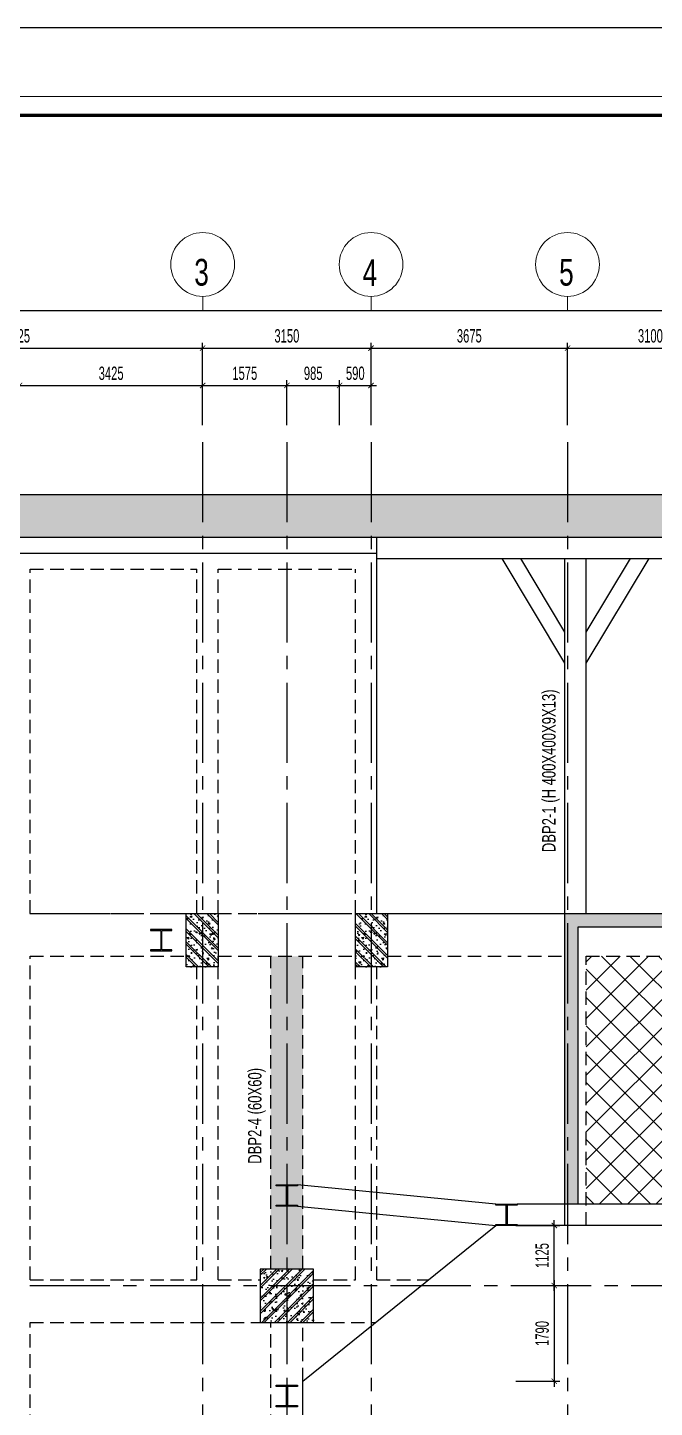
# Model space of a CAD drawing. Extents: x 71 to 1774126, y -14 to 415800.
# Drawn here: x 1577693 to 1589418, y 316562 to 342372 of the extents above; entities that cross this region are included whole.
import ezdxf
from ezdxf.enums import TextEntityAlignment as Align

# ---------------------------------------------------------------- set-up
doc = ezdxf.new("R2010")
doc.units = 0
doc.header["$LTSCALE"] = 1000
doc.header["$MEASUREMENT"] = 0
doc.header["$PDMODE"] = 3
doc.linetypes.add('CENTER2', pattern=[1.125, 0.75, -0.125, 0.125, -0.125])
doc.linetypes.add('HIDDEN', pattern=[0.375, 0.25, -0.125])
doc.layers.get('0').update_dxf_attribs({"linetype": 'CONTINUOUS'})
doc.layers.get('Defpoints').update_dxf_attribs({"linetype": 'CONTINUOUS'})
doc.layers.add('CDC-KHUNGTEN', color=7, linetype='CONTINUOUS', lineweight=20)
doc.layers.add('KCS_CHI', color=1, linetype='CONTINUOUS', lineweight=15)
for name, color, linetype in [('CDC.01.AXIS', 160, 'CENTER2'), ('CDC.02.DIM', 1, 'CONTINUOUS'), ('CDC.03.BORDER', 3, 'CONTINUOUS'), ('CDC.04.HIDDEN', 8, 'HIDDEN'), ('CDC.05.STEEL', 4, 'CONTINUOUS'), ('CDC.06.TEXT', 2, 'CONTINUOUS'), ('CDC.09.COLUMN', 4, 'CONTINUOUS'), ('CDC.10.HATCH', 9, 'CONTINUOUS'), ('CDC.16.BIGTEXT', 6, 'CONTINUOUS')]:
    doc.layers.add(name, color=color, linetype=linetype)
doc.styles.add('ARIAL', font='arial.ttf', dxfattribs={"width": 0.6})
doc.dimstyles.new('100', dxfattribs={"dimscale": 100, "dimtxt": 2.5, "dimasz": 1, "dimexe": 1, "dimexo": 0, "dimgap": 1, "dimtad": 1, "dimdec": 0, "dimdsep": 46, "dimtxsty": 'ARIAL', "dimblk": 'ARCHTICK', "dimcen": 1, "dimdle": 1, "dimclrd": 1, "dimclre": 1, "dimclrt": 2, "dimadec": 0, "dimazin": 0, "dimtfac": 0.00072, "dimtdec": 0, "dimtix": 1, "dimtmove": 2, "dimatfit": 3, "dimldrblk": 'ARCHTICK', "dimfxl": 1, "dimtolj": 1, "dimarcsym": 0})

# ---------------------------------------------------------------- blocks, each defined once
blk = doc.blocks.new('TANG HAM')
at = {"layer": 'CDC.10.HATCH'}
h = blk.add_hatch(dxfattribs=at)
h.set_pattern_fill('CHAU-01', color=256, scale=70, style=0, pattern_type=2)
h.set_pattern_definition([(50, (0, 0), (502.08213, -43.92649), [52.5, -577.5]), (355, (0, 0), (-97.12593, 526.5345), [42, -462]), (100.4514, (41.84, -3.66), (404.95657, 482.60768), [44.61813, -490.79948]), (46.1842, (0, 140), (747.06873, -115.8633), [78.75, -866.25]), (96.6356, (62.26, 130.34), (654.2639, 681.8825), [66.9272, -736.1991]), (351.1842, (0, 140), (654.26336, 681.88302), [63, -693]), (21, (70, 105), (417.83494, -281.83322), [52.5, -577.5]), (326, (70, 105), (170.32073, 507.60503), [42, -462]), (71.4514, (104.8, 81.5), (588.15584, 225.77135), [44.61813, -490.79948]), (37.5, (0, 0), (8.511899, 233.025698), [0, -456.4, 0, -469, 0, -463.75]), (7.5, (0, 0), (184.148676, 276.0882), [0, -267.4, 0, -445.9, 0, -176.75]), (327.5, (-156.1, 0), (373.675705, -15.78841), [0, -175, 0, -546, 0, -724.5]), (317.5, (-226.1, 0), (408.23032, 70.07349), [0, -227.5, 0, -362.6, 0, -514.5]), (45, (0, 0), (-210.36427, 210.36427), []), (45, (0, 85.75), (-210.36427, 210.36427), [])])
h.paths.add_polyline_path([(1562833, 296090), (1562833, 333640), (1626193, 333640), (1626193, 300559), (1621725, 296090)])
h.paths.add_polyline_path([(1563633, 296890), (1563633, 332840), (1625393, 332840), (1625393, 300890), (1621393, 296890)], flags=16)
h = blk.add_hatch(dxfattribs=at)
h.set_pattern_fill('CHAU-01', color=256, scale=40, style=0, pattern_type=2)
h.set_pattern_definition([(310, (0, 629080.34), (286.904073, 25.100854), [30, -330]), (5, (0, 629080.34), (-55.500533, -300.876853), [24, -264]), (259.5486, (23.9, 629082.43), (231.403753, -275.775817), [25.496076, -280.456845]), (313.8158, (0, 629000.34), (426.89642, 66.207606), [45, -495]), (263.3644, (35.57, 629005.86), (373.86508, -389.64715), [38.24412, -420.6852]), (8.8158, (0, 629000.34), (373.86478, -389.64744), [36, -396]), (339, (40, 629020.34), (238.76282, 161.047556), [30, -330]), (34, (40, 629020.34), (97.326133, -290.06002), [24, -264]), (288.5486, (59.9, 629033.76), (336.08905, -129.0122), [25.496076, -280.456845]), (322.5, (0, 629080.34), (4.863942, -133.1575415), [0, -260.8, 0, -268, 0, -265]), (352.5, (0, 629080.34), (105.227815, -157.764685), [0, -152.8, 0, -254.8, 0, -101]), (32.5, (-89.2, 629080.34), (213.5289745, 9.021949), [0, -100, 0, -312, 0, -414]), (42.5, (-129.2, 629080.34), (233.274468, -40.041993), [0, -130, 0, -207.2, 0, -294]), (315, (0, 629080.34), (-120.208153, -120.208153), []), (315, (0, 629031.34), (-120.208153, -120.208153), [])])
h.paths.add_polyline_path([(1581258, 324800), (1580968, 324800), (1580968, 325800), (1581258, 325800)])
h.paths.add_polyline_path([(1580658, 324800), (1580658, 325800), (1580968, 325800), (1580968, 324800)])
h = blk.add_hatch(dxfattribs=at)
h.set_pattern_fill('CHAU-01', color=256, scale=40, style=0, pattern_type=2)
h.set_pattern_definition([(310, (3270, 629080.34), (286.904073, 25.100854), [30, -330]), (5, (3270, 629080.34), (-55.500533, -300.876853), [24, -264]), (259.5486, (3293.9, 629082.43), (231.403753, -275.775817), [25.496076, -280.456845]), (313.8158, (3270, 629000.34), (426.89642, 66.207606), [45, -495]), (263.3644, (3305.57, 629005.86), (373.86508, -389.64715), [38.24412, -420.6852]), (8.8158, (3270, 629000.34), (373.86478, -389.64744), [36, -396]), (339, (3310, 629020.34), (238.76282, 161.047556), [30, -330]), (34, (3310, 629020.34), (97.326133, -290.06002), [24, -264]), (288.5486, (3329.9, 629033.76), (336.08905, -129.0122), [25.496076, -280.456845]), (322.5, (3270, 629080.34), (4.863942, -133.1575415), [0, -260.8, 0, -268, 0, -265]), (352.5, (3270, 629080.34), (105.227815, -157.764685), [0, -152.8, 0, -254.8, 0, -101]), (32.5, (3180.8, 629080.34), (213.5289745, 9.021949), [0, -100, 0, -312, 0, -414]), (42.5, (3140.8, 629080.34), (233.274468, -40.041993), [0, -130, 0, -207.2, 0, -294]), (315, (3270, 629080.34), (-120.208153, -120.208153), []), (315, (3270, 629031.34), (-120.208153, -120.208153), [])])
h.paths.add_polyline_path([(1584238, 324800), (1583828, 324800), (1583828, 325800), (1584238, 325800)])
h.paths.add_polyline_path([(1584428, 325800), (1584428, 324800), (1584238, 324800), (1584238, 325800)])
h = blk.add_hatch(dxfattribs=at)
h.set_pattern_fill('CHAU-01', color=256, scale=40, style=0, pattern_type=2)
h.set_pattern_definition([(50, (-106795.24, 13550.65), (286.904073, -25.100854), [30, -330]), (355, (-106795.24, 13550.65), (-55.500533, 300.876853), [24, -264]), (100.4514, (-106771.34, 13548.56), (231.403753, 275.775817), [25.496076, -280.456845]), (46.1842, (-106795.24, 13630.65), (426.89642, -66.207606), [45, -495]), (96.6356, (-106759.67, 13625.13), (373.86508, 389.64715), [38.24412, -420.6852]), (351.1842, (-106795.24, 13630.65), (373.86478, 389.64744), [36, -396]), (21, (-106755.24, 13610.65), (238.76282, -161.047556), [30, -330]), (326, (-106755.24, 13610.65), (97.326133, 290.06002), [24, -264]), (71.4514, (-106735.35, 13597.23), (336.08905, 129.0122), [25.496076, -280.456845]), (37.5, (-106795.24, 13550.65), (4.863942, 133.1575415), [0, -260.8, 0, -268, 0, -265]), (7.5, (-106795.24, 13550.65), (105.227815, 157.764685), [0, -152.8, 0, -254.8, 0, -101]), (327.5, (-106884.44, 13550.65), (213.5289745, -9.021949), [0, -100, 0, -312, 0, -414]), (317.5, (-106924.44, 13550.65), (233.274468, 40.041993), [0, -130, 0, -207.2, 0, -294]), (45, (-106795.24, 13550.65), (-120.208153, 120.208153), []), (45, (-106795.24, 13599.65), (-120.208153, 120.208153), [])])
h.paths.add_polyline_path([(1583043, 319150), (1582043, 319150), (1582043, 318150), (1583043, 318150)])
at = {"layer": 'CDC.01.AXIS', "ltscale": 2}
for p, q in [((1580968, 334618), (1580968, 295176)), ((1582543, 334618), (1582543, 295176)), ((1584118, 334618), (1584118, 295176)), ((1587793, 334618), (1587793, 295176)), ((1561983, 333640), (1626948, 333640)), ((1561983, 325800), (1626948, 325800)), ((1561983, 318840), (1626948, 318840))]:
    blk.add_line(p, q, dxfattribs=at)
at = {"layer": 'CDC.09.COLUMN'}
for p, q in [((1580658, 325800), (1581258, 325800)), ((1580658, 324800), (1580658, 325800)), ((1581258, 325800), (1581258, 324800)), ((1583828, 325800), (1584428, 325800)), ((1583828, 324800), (1583828, 325800)), ((1584428, 325800), (1584428, 324800)), ((1581258, 324800), (1580658, 324800)), ((1584428, 324800), (1583828, 324800))]:
    blk.add_line(p, q, dxfattribs=at)
for points in [[(1562833, 296090), (1562833, 333640), (1626193, 333640), (1626193, 300559), (1621725, 296090)], [(1563633, 296890), (1563633, 332840), (1625393, 332840), (1625393, 300890), (1621393, 296890)], [(1582043, 319150), (1582043, 318150), (1583043, 318150), (1583043, 319150)]]:
    blk.add_lwpolyline(points, close=True, dxfattribs=at)
blk = doc.blocks.new('_ARCHTICK')
at = {"color": 0, "linetype": 'ByBlock', "const_width": 0.15}
blk.add_lwpolyline([(-0.5, -0.5), (0.5, 0.5)], dxfattribs=at)
blk = doc.blocks.new('*D50')
at = {"layer": 'CDC.02.DIM', "color": 1, "lineweight": -2, "transparency": 16777216}
for p, q in [((1577443, 335677), (1581068, 335677)), ((1577543, 334937), (1577543, 335777)), ((1580968, 334937), (1580968, 335777))]:
    blk.add_line(p, q, dxfattribs=at)
at = {"layer": 'Defpoints', "color": 0, "transparency": 16777216}
for p in [(1580968, 335677), (1577543, 334937), (1580968, 334937)]:
    blk.add_point(p, dxfattribs=at)
at = {"layer": 'CDC.02.DIM', "color": 1, "lineweight": -2, "transparency": 16777216, "xscale": 100, "yscale": 100, "zscale": 100, "rotation": 180}
blk.add_blockref('_ARCHTICK', (1577543, 335677), dxfattribs=at)
at = {"layer": 'CDC.02.DIM', "color": 1, "lineweight": -2, "transparency": 16777216, "xscale": 100, "yscale": 100, "zscale": 100}
blk.add_blockref('_ARCHTICK', (1580968, 335677), dxfattribs=at)
at = {"layer": 'CDC.02.DIM', "color": 2, "transparency": 16777216, "insert": (1579256, 335904), "char_height": 250, "attachment_point": 5, "style": 'ARIAL'}
blk.add_mtext('\\A1;3425', dxfattribs=at)
blk = doc.blocks.new('*D53')
at = {"layer": 'CDC.02.DIM', "color": 1, "lineweight": -2, "transparency": 16777216}
for p, q in [((1573943, 336377), (1581068, 336377)), ((1574043, 334937), (1574043, 336477)), ((1580968, 334937), (1580968, 336477))]:
    blk.add_line(p, q, dxfattribs=at)
at = {"layer": 'Defpoints', "color": 0, "transparency": 16777216}
for p in [(1580968, 336377), (1574043, 334937), (1580968, 334937)]:
    blk.add_point(p, dxfattribs=at)
at = {"layer": 'CDC.02.DIM', "color": 1, "lineweight": -2, "transparency": 16777216, "xscale": 100, "yscale": 100, "zscale": 100, "rotation": 180}
blk.add_blockref('_ARCHTICK', (1574043, 336377), dxfattribs=at)
at = {"layer": 'CDC.02.DIM', "color": 1, "lineweight": -2, "transparency": 16777216, "xscale": 100, "yscale": 100, "zscale": 100}
blk.add_blockref('_ARCHTICK', (1580968, 336377), dxfattribs=at)
at = {"layer": 'CDC.02.DIM', "color": 2, "transparency": 16777216, "insert": (1577506, 336604), "char_height": 250, "attachment_point": 5, "style": 'ARIAL'}
blk.add_mtext('\\A1;6925', dxfattribs=at)
blk = doc.blocks.new('*D54')
at = {"layer": 'CDC.02.DIM', "color": 1, "lineweight": -2, "transparency": 16777216}
for p, q in [((1580868, 336377), (1584218, 336377)), ((1580968, 334937), (1580968, 336477)), ((1584118, 334937), (1584118, 336477))]:
    blk.add_line(p, q, dxfattribs=at)
at = {"layer": 'Defpoints', "color": 0, "transparency": 16777216}
for p in [(1584118, 336377), (1580968, 334937), (1584118, 334937)]:
    blk.add_point(p, dxfattribs=at)
at = {"layer": 'CDC.02.DIM', "color": 1, "lineweight": -2, "transparency": 16777216, "xscale": 100, "yscale": 100, "zscale": 100, "rotation": 180}
blk.add_blockref('_ARCHTICK', (1580968, 336377), dxfattribs=at)
at = {"layer": 'CDC.02.DIM', "color": 1, "lineweight": -2, "transparency": 16777216, "xscale": 100, "yscale": 100, "zscale": 100}
blk.add_blockref('_ARCHTICK', (1584118, 336377), dxfattribs=at)
at = {"layer": 'CDC.02.DIM', "color": 2, "transparency": 16777216, "insert": (1582543, 336604), "char_height": 250, "attachment_point": 5, "style": 'ARIAL'}
blk.add_mtext('\\A1;3150', dxfattribs=at)
blk = doc.blocks.new('*D55')
at = {"layer": 'CDC.02.DIM', "color": 1, "lineweight": -2, "transparency": 16777216}
for p, q in [((1584018, 336377), (1587893, 336377)), ((1584118, 334937), (1584118, 336477)), ((1587793, 334937), (1587793, 336477))]:
    blk.add_line(p, q, dxfattribs=at)
at = {"layer": 'Defpoints', "color": 0, "transparency": 16777216}
for p in [(1587793, 336377), (1584118, 334937), (1587793, 334937)]:
    blk.add_point(p, dxfattribs=at)
at = {"layer": 'CDC.02.DIM', "color": 1, "lineweight": -2, "transparency": 16777216, "xscale": 100, "yscale": 100, "zscale": 100, "rotation": 180}
blk.add_blockref('_ARCHTICK', (1584118, 336377), dxfattribs=at)
at = {"layer": 'CDC.02.DIM', "color": 1, "lineweight": -2, "transparency": 16777216, "xscale": 100, "yscale": 100, "zscale": 100}
blk.add_blockref('_ARCHTICK', (1587793, 336377), dxfattribs=at)
at = {"layer": 'CDC.02.DIM', "color": 2, "transparency": 16777216, "insert": (1585956, 336604), "char_height": 250, "attachment_point": 5, "style": 'ARIAL'}
blk.add_mtext('\\A1;3675', dxfattribs=at)
blk = doc.blocks.new('*D56')
at = {"layer": 'CDC.02.DIM', "color": 1, "lineweight": -2, "transparency": 16777216}
for p, q in [((1587693, 336377), (1590993, 336377)), ((1587793, 334937), (1587793, 336477)), ((1590893, 334937), (1590893, 336477))]:
    blk.add_line(p, q, dxfattribs=at)
at = {"layer": 'Defpoints', "color": 0, "transparency": 16777216}
for p in [(1590893, 336377), (1587793, 334937), (1590893, 334937)]:
    blk.add_point(p, dxfattribs=at)
at = {"layer": 'CDC.02.DIM', "color": 1, "lineweight": -2, "transparency": 16777216, "xscale": 100, "yscale": 100, "zscale": 100, "rotation": 180}
blk.add_blockref('_ARCHTICK', (1587793, 336377), dxfattribs=at)
at = {"layer": 'CDC.02.DIM', "color": 1, "lineweight": -2, "transparency": 16777216, "xscale": 100, "yscale": 100, "zscale": 100}
blk.add_blockref('_ARCHTICK', (1590893, 336377), dxfattribs=at)
at = {"layer": 'CDC.02.DIM', "color": 2, "transparency": 16777216, "insert": (1589343, 336604), "char_height": 250, "attachment_point": 5, "style": 'ARIAL'}
blk.add_mtext('\\A1;3100', dxfattribs=at)
blk = doc.blocks.new('*D46')
at = {"layer": 'CDC.02.DIM', "color": 1, "lineweight": -2, "transparency": 16777216}
for p, q in [((1562733, 337077), (1626293, 337077)), ((1562833, 335737), (1562833, 337177)), ((1626193, 335737), (1626193, 337177))]:
    blk.add_line(p, q, dxfattribs=at)
at = {"layer": 'Defpoints', "color": 0, "transparency": 16777216}
for p in [(1626193, 337077), (1562833, 335737), (1626193, 335737)]:
    blk.add_point(p, dxfattribs=at)
at = {"layer": 'CDC.02.DIM', "color": 1, "lineweight": -2, "transparency": 16777216, "xscale": 100, "yscale": 100, "zscale": 100, "rotation": 180}
blk.add_blockref('_ARCHTICK', (1562833, 337077), dxfattribs=at)
at = {"layer": 'CDC.02.DIM', "color": 1, "lineweight": -2, "transparency": 16777216, "xscale": 100, "yscale": 100, "zscale": 100}
blk.add_blockref('_ARCHTICK', (1626193, 337077), dxfattribs=at)
at = {"layer": 'CDC.02.DIM', "color": 2, "transparency": 16777216, "insert": (1594513, 337304), "char_height": 250, "attachment_point": 5, "style": 'ARIAL'}
blk.add_mtext('\\A1;63360', dxfattribs=at)
blk = doc.blocks.new('*D70')
at = {"layer": 'CDC.02.DIM', "color": 1, "lineweight": -2, "transparency": 16777216}
for p, q in [((1580868, 335677), (1582643, 335677)), ((1580968, 334937), (1580968, 335777)), ((1582543, 334937), (1582543, 335777))]:
    blk.add_line(p, q, dxfattribs=at)
at = {"layer": 'Defpoints', "color": 0, "transparency": 16777216}
for p in [(1582543, 335677), (1580968, 334937), (1582543, 334937)]:
    blk.add_point(p, dxfattribs=at)
at = {"layer": 'CDC.02.DIM', "color": 1, "lineweight": -2, "transparency": 16777216, "xscale": 100, "yscale": 100, "zscale": 100, "rotation": 180}
blk.add_blockref('_ARCHTICK', (1580968, 335677), dxfattribs=at)
at = {"layer": 'CDC.02.DIM', "color": 1, "lineweight": -2, "transparency": 16777216, "xscale": 100, "yscale": 100, "zscale": 100}
blk.add_blockref('_ARCHTICK', (1582543, 335677), dxfattribs=at)
at = {"layer": 'CDC.02.DIM', "color": 2, "transparency": 16777216, "insert": (1581756, 335904), "char_height": 250, "attachment_point": 5, "style": 'ARIAL'}
blk.add_mtext('\\A1;1575', dxfattribs=at)
blk = doc.blocks.new('*D71')
at = {"layer": 'CDC.02.DIM', "color": 1, "lineweight": -2, "transparency": 16777216}
for p, q in [((1583428, 335677), (1584218, 335677)), ((1583528, 334937), (1583528, 335777)), ((1584118, 334937), (1584118, 335777))]:
    blk.add_line(p, q, dxfattribs=at)
at = {"layer": 'Defpoints', "color": 0, "transparency": 16777216}
for p in [(1584118, 335677), (1583528, 334937), (1584118, 334937)]:
    blk.add_point(p, dxfattribs=at)
at = {"layer": 'CDC.02.DIM', "color": 1, "lineweight": -2, "transparency": 16777216, "xscale": 100, "yscale": 100, "zscale": 100, "rotation": 180}
blk.add_blockref('_ARCHTICK', (1583528, 335677), dxfattribs=at)
at = {"layer": 'CDC.02.DIM', "color": 1, "lineweight": -2, "transparency": 16777216, "xscale": 100, "yscale": 100, "zscale": 100}
blk.add_blockref('_ARCHTICK', (1584118, 335677), dxfattribs=at)
at = {"layer": 'CDC.02.DIM', "color": 2, "transparency": 16777216, "insert": (1583823, 335904), "char_height": 250, "attachment_point": 5, "style": 'ARIAL'}
blk.add_mtext('\\A1;590', dxfattribs=at)
blk = doc.blocks.new('*D312')
at = {"layer": 'CDC.02.DIM', "color": 1, "lineweight": -2, "transparency": 16777216}
for p, q in [((1582443, 335677), (1583628, 335677)), ((1582543, 334937), (1582543, 335777)), ((1583528, 334937), (1583528, 335777))]:
    blk.add_line(p, q, dxfattribs=at)
at = {"layer": 'Defpoints', "color": 0, "transparency": 16777216}
for p in [(1583528, 335677), (1582543, 334937), (1583528, 334937)]:
    blk.add_point(p, dxfattribs=at)
at = {"layer": 'CDC.02.DIM', "color": 1, "lineweight": -2, "transparency": 16777216, "xscale": 100, "yscale": 100, "zscale": 100, "rotation": 180}
blk.add_blockref('_ARCHTICK', (1582543, 335677), dxfattribs=at)
at = {"layer": 'CDC.02.DIM', "color": 1, "lineweight": -2, "transparency": 16777216, "xscale": 100, "yscale": 100, "zscale": 100}
blk.add_blockref('_ARCHTICK', (1583528, 335677), dxfattribs=at)
at = {"layer": 'CDC.02.DIM', "color": 2, "transparency": 16777216, "insert": (1583036, 335904), "char_height": 250, "attachment_point": 5, "style": 'ARIAL'}
blk.add_mtext('\\A1;985', dxfattribs=at)
blk = doc.blocks.new('KINGPOST')
at = {"layer": 'CDC.05.STEEL', "color": 4}
for p, q in [((1656675, 236723, 0), (1656675, 236744, 0)), ((1656675, 236744, 0), (1657075, 236744, 0)), ((1656865, 236723, 0), (1656675, 236723, 0)), ((1656865, 236364, 0), (1656865, 236723, 0)), ((1657075, 236723, 0), (1656884, 236723, 0)), ((1656884, 236723, 0), (1656884, 236364, 0)), ((1657075, 236744, 0), (1657075, 236723, 0)), ((1656675, 236344, 0), (1656675, 236364, 0)), ((1656675, 236364, 0), (1656865, 236364, 0)), ((1657075, 236344, 0), (1656675, 236344, 0)), ((1656884, 236364, 0), (1657075, 236364, 0)), ((1657075, 236364, 0), (1657075, 236344, 0))]:
    blk.add_line(p, q, dxfattribs=at)
blk = doc.blocks.new('*D318')
at = {"layer": 'CDC.02.DIM', "color": 1, "lineweight": -2, "transparency": 16777216}
for p, q in [((1586825, 318840), (1587646, 318840)), ((1587546, 318940), (1587546, 316950)), ((1586825, 317050), (1587646, 317050))]:
    blk.add_line(p, q, dxfattribs=at)
at = {"layer": 'Defpoints', "color": 0, "transparency": 16777216}
for p in [(1586825, 318840), (1586825, 317050), (1587546, 317050)]:
    blk.add_point(p, dxfattribs=at)
at = {"layer": 'CDC.02.DIM', "color": 1, "lineweight": -2, "transparency": 16777216, "xscale": 100, "yscale": 100, "zscale": 100}
for p, rotation in [((1587546, 318840), 90), ((1587546, 317050), 270)]:
    blk.add_blockref('_ARCHTICK', p, dxfattribs=dict(at, rotation=rotation))
at = {"layer": 'CDC.02.DIM', "color": 2, "transparency": 16777216, "insert": (1587319, 317945), "char_height": 250, "attachment_point": 5, "rotation": 90, "style": 'ARIAL'}
blk.add_mtext('\\A1;1790', dxfattribs=at)
blk = doc.blocks.new('*D319')
at = {"layer": 'CDC.02.DIM', "color": 1, "lineweight": -2, "transparency": 16777216}
for p, q in [((1587546, 318740), (1587546, 320065)), ((1586825, 319965), (1587646, 319965)), ((1586825, 318840), (1587646, 318840))]:
    blk.add_line(p, q, dxfattribs=at)
at = {"layer": 'Defpoints', "color": 0, "transparency": 16777216}
for p in [(1586825, 319965), (1587546, 319965), (1586825, 318840)]:
    blk.add_point(p, dxfattribs=at)
at = {"layer": 'CDC.02.DIM', "color": 1, "lineweight": -2, "transparency": 16777216, "xscale": 100, "yscale": 100, "zscale": 100}
for p, rotation in [((1587546, 319965), 90), ((1587546, 318840), 270)]:
    blk.add_blockref('_ARCHTICK', p, dxfattribs=dict(at, rotation=rotation))
at = {"layer": 'CDC.02.DIM', "color": 2, "transparency": 16777216, "insert": (1587319, 319403), "char_height": 250, "attachment_point": 5, "rotation": 90, "style": 'ARIAL'}
blk.add_mtext('\\A1;1125', dxfattribs=at)
blk = doc.blocks.new('KHUNG TEN')
at = {"layer": 'CDC-KHUNGTEN', "color": 8}
blk.add_lwpolyline([(75096, 1100), (83000, 1100), (83000, 58300), (3000, 58300), (3000, 1100), (75096, 1100)], dxfattribs=at)
at = {"layer": 'CDC-KHUNGTEN', "color": 255, "lineweight": 60}
blk.add_lwpolyline([(74900, 1400), (74900, 58000), (3300, 58000), (3300, 1400), (74900, 1400)], close=True, dxfattribs=at)
at = {"layer": 'Defpoints', "color": 1, "ltscale": 0.2}
blk.add_lwpolyline([(0, 0), (0, 59400), (84100, 59400), (84100, 0), (0, 0)], close=True, dxfattribs=at)

msp = doc.modelspace()

# ---------------------------------------------------------------- hatches: boundary and pattern name
at = {"layer": 'CDC.04.HIDDEN'}
h = msp.add_hatch(dxfattribs=at)
h.set_pattern_fill('AR-SAND', color=256, scale=50, style=0)
h.set_pattern_definition([(322.5, (0, 629080.34), (-3.149668, -96.3411885), [0, -76, 0, -85, 0, -81.25]), (352.5, (0, 629080.34), (88.488835, -141.107303), [0, -41, 0, -68.5, 0, -26.25]), (32.5, (-61.5, 629080.34), (155.707093, -0.2829527), [0, -25, 0, -90, 0, -117.5]), (42.5, (-61.5, 629080.34), (150.30633, -43.883778), [0, -12.5, 0, -59, 0, -67.5])])
h.paths.add_polyline_path([(1582543.1, 319150.2), (1582243.1, 319150.2), (1582243.1, 325000.2), (1582543.1, 325000.2), (1582543.1, 320725.2), (1582343.1, 320725.2), (1582343.1, 320704.8), (1582533.5, 320704.8), (1582533.5, 320345.5), (1582343.1, 320345.5), (1582343.1, 320325.2), (1582543.1, 320325.2)])
h.paths.add_polyline_path([(1582843.1, 320716.2), (1582743.1, 320725.2), (1582543.1, 320725.2), (1582543.1, 325000.2), (1582843.1, 325000.2)])
h.paths.add_polyline_path([(1582843.1, 320316.2), (1582743.1, 320325.2), (1582743.1, 320345.5), (1582552.8, 320345.5), (1582552.8, 320704.8), (1582743.1, 320704.8), (1582743.1, 320725.2), (1582843.1, 320716.2)])
h.paths.add_polyline_path([(1582843.1, 319150.2), (1582543.1, 319150.2), (1582543.1, 320325.2), (1582743.1, 320325.2), (1582843.1, 320316.2)])
at = {"layer": 'CDC.10.HATCH'}
h = msp.add_hatch(dxfattribs=at)
h.set_pattern_fill('CHAU-01', color=256, scale=40, style=0, pattern_type=2)
h.set_pattern_definition([(50, (0, 0), (286.904073, -25.100854), [30, -330]), (355, (0, 0), (-55.500533, 300.876853), [24, -264]), (100.4514, (23.9, -2.1), (231.403753, 275.775817), [25.496076, -280.456845]), (46.1842, (0, 80), (426.89642, -66.207606), [45, -495]), (96.6356, (35.57, 74.5), (373.86508, 389.64715), [38.24412, -420.6852]), (351.1842, (0, 80), (373.86478, 389.64744), [36, -396]), (21, (40, 60), (238.76282, -161.047556), [30, -330]), (326, (40, 60), (97.326133, 290.06002), [24, -264]), (71.4514, (59.9, 46.58), (336.08905, 129.0122), [25.496076, -280.456845]), (37.5, (0, 0), (4.863942, 133.1575415), [0, -260.8, 0, -268, 0, -265]), (7.5, (0, 0), (105.227815, 157.764685), [0, -152.8, 0, -254.8, 0, -101]), (327.5, (-89.2, 0), (213.5289745, -9.021949), [0, -100, 0, -312, 0, -414]), (317.5, (-129.2, 0), (233.274468, 40.041993), [0, -130, 0, -207.2, 0, -294]), (45, (0, 0), (-120.208153, 120.208153), []), (45, (0, 49), (-120.208153, 120.208153), [])])
h.paths.add_polyline_path([(1587743.1, 320365.2), (1587993.1, 320365.2), (1587993.1, 325550.2), (1590543.1, 325550.2), (1590543.1, 325800.2), (1587743.1, 325800.2)])
h.paths.add_polyline_path([(1590793.1, 320365.2), (1590993.1, 320365.2), (1590993.1, 324800.2), (1590793.1, 324800.2)])
h.paths.add_polyline_path([(1594843.1, 320365.2), (1595043.1, 320365.2), (1595043.1, 325550.2), (1598643.1, 325550.2), (1598643.1, 325800.2), (1591243.1, 325800.2), (1591243.1, 325550.2), (1594843.1, 325550.2)])
h.paths.add_polyline_path([(1598893.1, 320365.2), (1599093.1, 320365.2), (1599093.1, 324800.2), (1598893.1, 324800.2)])
h.paths.add_polyline_path([(1601893.1, 320365.2), (1602143.1, 320365.2), (1602143.1, 325800.2), (1599343.1, 325800.2), (1599343.1, 325550.2), (1601893.1, 325550.2)])
h = msp.add_hatch(dxfattribs=at)
h.set_pattern_fill('ANSI37', color=256, scale=3000, style=0)
h.paths.add_polyline_path([(1590693.1, 324800.2), (1590543.1, 324800.2), (1590543.1, 325000.2), (1588143.1, 325000.2), (1588143.1, 320365.2), (1590693.1, 320365.2)])
h.paths.add_polyline_path([(1593743.1, 325000.2), (1591243.1, 325000.2), (1591243.1, 324800.2), (1591093.1, 324800.2), (1591093.1, 320365.2), (1593743.1, 320365.2)])
h.paths.add_polyline_path([(1594743.1, 325000.2), (1593743.1, 325000.2), (1593743.1, 320365.2), (1594743.1, 320365.2)])
h.paths.add_polyline_path([(1596143.1, 325000.2), (1595143.1, 325000.2), (1595143.1, 320365.2), (1596143.1, 320365.2)])
h.paths.add_polyline_path([(1598793.1, 324800.2), (1598643.1, 324800.2), (1598643.1, 325000.2), (1596143.1, 325000.2), (1596143.1, 320365.2), (1598793.1, 320365.2)])
h.paths.add_polyline_path([(1601743.1, 325000.2), (1599343.1, 325000.2), (1599343.1, 324800.2), (1599193.1, 324800.2), (1599193.1, 320365.2), (1601743.1, 320365.2)])
h.paths.add_polyline_path([(1591412.6, 320362.8), (1594620.6, 320362.8), (1594620.6, 320854.4), (1591412.6, 320854.4)], flags=9)

# ---------------------------------------------------------------- linework, layer by layer
at = {"layer": 'CDC.03.BORDER'}
for p, q in [((1584228.1, 325800.2), (1584228.1, 332840.2)), ((1584228.1, 325800.2), (1587943.1, 325800.2)), ((1582843.1, 317049.9), (1586453.1, 319965.2)), ((1582843.1, 312030.4), (1582843.1, 317049.9))]:
    msp.add_line(p, q, dxfattribs=at)
msp.add_lwpolyline([(1569933.1, 332540.2), (1584228.1, 332540.2)], dxfattribs=at)
at = {"layer": 'CDC.04.HIDDEN'}
for p, q in [((1577743.1, 325800.2), (1577743.1, 332240.2)), ((1577743.1, 332240.2), (1580858.1, 332240.2)), ((1580858.1, 325800.2), (1580858.1, 332240.2)), ((1581258.1, 332240.2), (1583828.1, 332240.2)), ((1581258.1, 325800.2), (1581258.1, 332240.2)), ((1583828.1, 325800.2), (1583828.1, 332240.2)), ((1577743.1, 325800.2), (1580858.1, 325800.2)), ((1581258.1, 325800.2), (1583828.1, 325800.2)), ((1577743.1, 318950.2), (1577743.1, 325000.2)), ((1577743.1, 325000.2), (1580658.1, 325000.2)), ((1581258.1, 318950.2), (1581258.1, 325000.2)), ((1581258.1, 325000.2), (1583828.1, 325000.2)), ((1582243.1, 319150.2), (1582243.1, 325000.2)), ((1582843.1, 319150.2), (1582843.1, 325000.2)), ((1583828.1, 318950.2), (1583828.1, 325000.2)), ((1584428.1, 325000.2), (1587743.1, 325000.2)), ((1588143.1, 325000.2), (1590543.1, 325000.2)), ((1588143.1, 319965.2), (1588143.1, 325000.2)), ((1580858.1, 318950.2), (1580858.1, 324800.2)), ((1584228.1, 318950.2), (1584228.1, 324800.2)), ((1577743.1, 318950.2), (1580858.1, 318950.2)), ((1581258.1, 318950.2), (1582043.1, 318950.2)), ((1583043.1, 318950.2), (1583828.1, 318950.2)), ((1584228.1, 318950.2), (1585196.3, 318950.2)), ((1577743.1, 310930.2), (1577743.1, 318150.2)), ((1577743.1, 318150.2), (1584205.6, 318150.2)), ((1582243.1, 310930.2), (1582243.1, 318150.2)), ((1582843.1, 317049.9), (1582843.1, 318150.2))]:
    msp.add_line(p, q, dxfattribs=at)
at = {"layer": 'CDC.05.STEEL'}
for p, q in [((1584228.1, 332440.2), (1608628.1, 332440.2)), ((1587743.1, 330482), (1586568.2, 332440.2)), ((1587743.1, 331065.1), (1586918.1, 332440.2)), ((1587743.1, 325800.2), (1587743.1, 332440.2)), ((1588143.1, 325800.2), (1588143.1, 332440.2)), ((1588143.1, 330482), (1589318.1, 332440.2)), ((1588143.1, 331065.1), (1588968.2, 332440.2)), ((1587743.1, 319965.2), (1587743.1, 325800.2)), ((1587743.1, 325800.2), (1590543.1, 325800.2)), ((1587993.1, 320365.2), (1587993.1, 325550.2)), ((1587993.1, 325550.2), (1590543.1, 325550.2)), ((1586453.1, 320365.2), (1582743.1, 320725.2)), ((1582743.1, 320325.2), (1586453.1, 319965.2)), ((1603033.1, 320365.2), (1586853.1, 320365.2)), ((1603033.1, 319965.2), (1586853.1, 319965.2))]:
    msp.add_line(p, q, dxfattribs=at)
at = {"layer": 'KCS_CHI'}
for p, q in [((1580968.1, 337076.7), (1580968.1, 337344.7)), ((1584118.1, 337076.7), (1584118.1, 337344.7)), ((1587793.1, 337076.7), (1587793.1, 337344.7))]:
    msp.add_line(p, q, dxfattribs=at)
for centre in [(1580968.1, 337941.3), (1584118.1, 337941.3), (1587793.1, 337941.3)]:
    msp.add_circle(centre, 596.6, dxfattribs=at)

# ---------------------------------------------------------------- block references
at = {"layer": 'CDC.05.STEEL', "xscale": -1, "rotation": 180}
msp.add_blockref('KINGPOST', (-76681.5, 561844, 0), dxfattribs=at)
at = {"layer": 'CDC.05.STEEL'}
for p in [(-74331.5, 83981.4, 0), (-70221.5, 83621.4, 0), (-74331.5, 80231.4, 0)]:
    msp.add_blockref('KINGPOST', p, dxfattribs=at)
at = {"layer": 'CDC.06.TEXT', "xscale": 1.173810693645805, "yscale": 1.173810693645805, "zscale": 1.173810693645805}
msp.add_blockref('KHUNG TEN', (1549882.2, 272647.3), dxfattribs=at)
at = {"layer": 'CDC.10.HATCH'}
msp.add_blockref('TANG HAM', (0, 0), dxfattribs=at)

# ---------------------------------------------------------------- texts
at = {"layer": 'CDC.06.TEXT', "color": 6, "style": 'ARIAL', "width": 0.7}
for s, p in [('DBP2-1 (H 400X400X9X13)', (1587443.3, 328469.5)), ('DBP2-4 (60X60)', (1581943.3, 322015.3))]:
    msp.add_text(s, height=250, rotation=90, dxfattribs=at).set_placement(p, align=Align.MIDDLE_CENTER)
at = {"layer": 'CDC.16.BIGTEXT', "char_height": 500, "width": 464.64, "attachment_point": 8, "line_spacing_factor": 0.938532}
for s, insert in [('{\\fArial|b0|i0|c0|p34;\\W0.7;3}', (1580947.1, 337538.4)), ('{\\fArial|b0|i0|c0|p34;\\W0.7;4}', (1584097.1, 337538.4)), ('{\\fArial|b0|i0|c0|p34;\\W0.7;5}', (1587772.1, 337538.4))]:
    msp.add_mtext(s, dxfattribs=dict(at, insert=insert))

# ---------------------------------------------------------------- dimensions: what is measured, and where the dimension line sits
at = {"layer": 'CDC.02.DIM'}
for base, p1, p2, picture, middle in [((1626193.1, 337076.7), (1562833.1, 335737.5), (1626193.1, 335737.5), '*D46', (1594513.1, 337304.4)), ((1580968.1, 336376.7), (1574043.1, 334937.5), (1580968.1, 334937.5), '*D53', (1577505.6, 336604.4)), ((1584118.1, 336376.7), (1580968.1, 334937.5), (1584118.1, 334937.5), '*D54', (1582543.1, 336604.4)), ((1587793.1, 336376.7), (1584118.1, 334937.5), (1587793.1, 334937.5), '*D55', (1585955.6, 336604.4)), ((1590893.1, 336376.7), (1587793.1, 334937.5), (1590893.1, 334937.5), '*D56', (1589343.1, 336604.4)), ((1580968.1, 335676.7), (1577543.1, 334937.5), (1580968.1, 334937.5), '*D50', (1579255.6, 335904.4)), ((1583528.1, 335676.7), (1582543.1, 334937.5), (1583528.1, 334937.5), '*D312', (1583035.6, 335904.4))]:
    dim = msp.add_linear_dim(base=base, p1=p1, p2=p2, dimstyle='100', dxfattribs=at)
    dim.commit()
    dim.dimension.update_dxf_attribs({"geometry": picture, "text_midpoint": middle})
for base, p1, p2, picture, middle in [((1582543.1, 335676.7), (1580968.1, 334937.5), (1582543.1, 334937.5), '*D70', (1581755.6, 335904.4)), ((1584118.1, 335676.7), (1583528.1, 334937.5), (1584118.1, 334937.5), '*D71', (1583823.1, 335904.4))]:
    dim = msp.add_linear_dim(base=base, p1=p1, p2=p2, dimstyle='100', override={"dimarcsym": 1}, dxfattribs=at)
    dim.commit()
    dim.dimension.update_dxf_attribs({"geometry": picture, "text_midpoint": middle})
for base, p2, picture, middle in [((1587546.3, 319965.2), (1586824.7, 319965.2), '*D319', (1587318.7, 319402.7)), ((1587546.3, 317049.9), (1586824.7, 317049.9), '*D318', (1587318.7, 317945))]:
    dim = msp.add_linear_dim(base=base, p1=(1586824.7, 318840.2), p2=p2, angle=90, dimstyle='100', override={"dimarcsym": 1}, dxfattribs=at)
    dim.commit()
    dim.dimension.update_dxf_attribs({"geometry": picture, "text_midpoint": middle})

doc.saveas('drawing.dxf')
